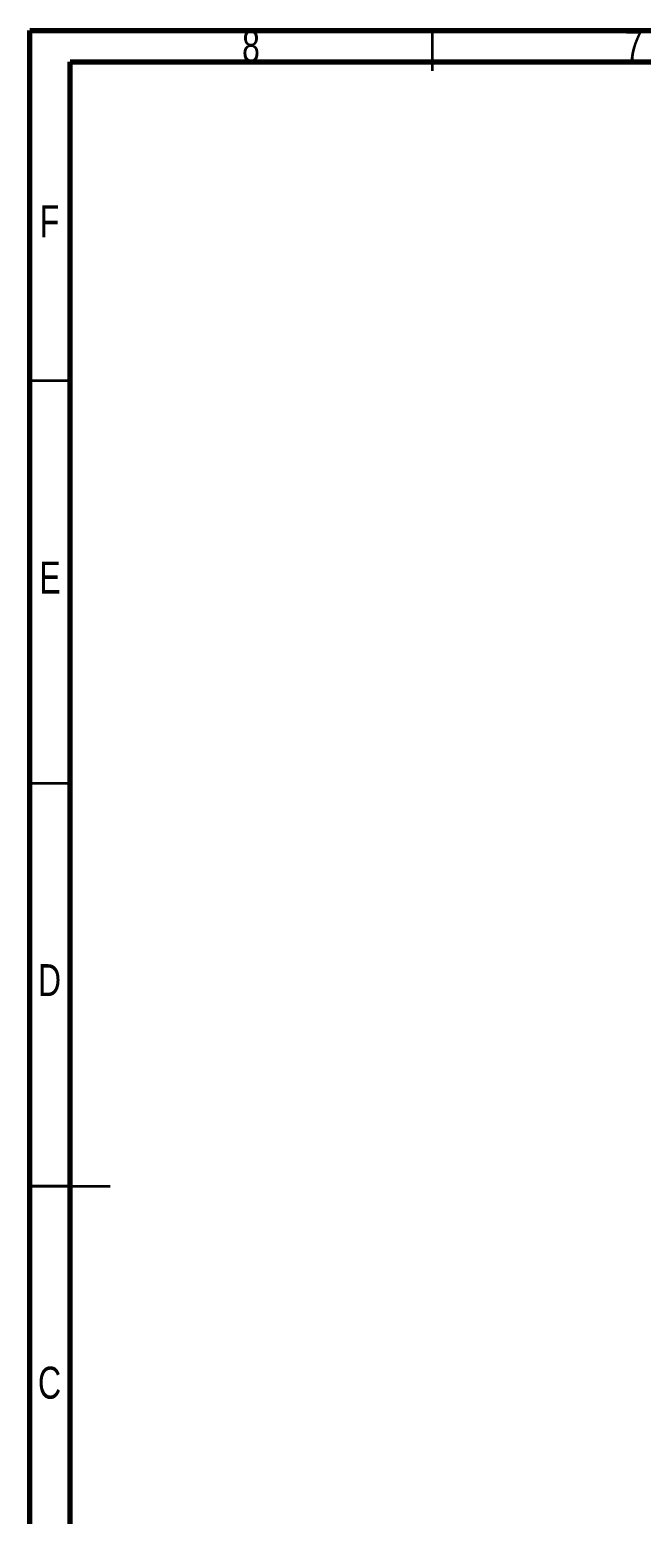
# Model space of a CAD drawing. Header units: millimetres. Extents: x 15 to 1268, y -316 to 292.
# Drawn here: x 15 to 90.9, y 107.7 to 292.1 of the extents above; entities that cross this region are included whole.
import ezdxf

# ---------------------------------------------------------------- set-up
doc = ezdxf.new("R2010")
doc.units = ezdxf.units.MM
doc.styles.add('SLDTEXTSTYLE0', font='TXT', dxfattribs={"width": 0.75})

msp = doc.modelspace()

# ---------------------------------------------------------------- linework, layer by layer
at = {"color": 7, "linetype": 'Continuous', "lineweight": 70}
for p, q in [((15, 5), (15, 292)), ((15, 292), (415, 292)), ((20, 11.13352501), (20, 288.13352501)), ((20, 288.13352501), (409.40247212, 288.13352501))]:
    msp.add_line(p, q, dxfattribs=at)
at = {"color": 7, "linetype": 'Continuous', "lineweight": 35}
for p, q in [((65, 287), (65, 292)), ((20, 248.5), (15, 248.5)), ((20, 198.5), (15, 198.5)), ((14.999, 148.5), (25.001, 148.5)), ((20, 148.5), (15, 148.5))]:
    msp.add_line(p, q, dxfattribs=at)

# ---------------------------------------------------------------- texts
at = {"color": 7, "linetype": 'Continuous', "lineweight": 0, "char_height": 3.96875, "attachment_point": 2, "style": 'SLDTEXTSTYLE0'}
for s, insert in [('8', (42.46003695, 292.06015409)), ('7', (89.96003695, 292.06015409)), ('F', (17.45774021, 270.31015409)), ('E', (17.50780891, 226.06015409)), ('D', (17.45268728, 176.06015409)), ('C', (17.4586589, 126.06015409))]:
    msp.add_mtext(s, dxfattribs=dict(at, insert=insert))

doc.saveas('drawing.dxf')
